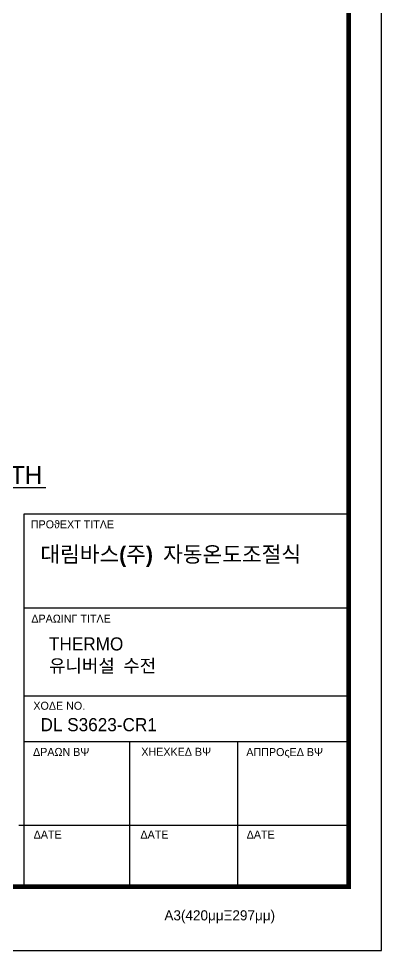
# Model space of a CAD drawing. Extents: x 1151 to 2280, y 0 to 827.
# Drawn here: x 2078 to 2280, y 0 to 518 of the extents above; entities that cross this region are included whole.
import ezdxf
from ezdxf import colors
from ezdxf.entities.mleader import LeaderData, LeaderLine
from ezdxf.math import Vec2, Vec3

# ---------------------------------------------------------------- set-up
doc = ezdxf.new("R2010")
doc.units = 0
doc.header["$LTSCALE"] = 10
doc.header["$MEASUREMENT"] = 0
doc.layers.get('0').update_dxf_attribs({"linetype": 'CONTINUOUS'})
doc.styles.get("Standard").update_dxf_attribs({"font": 'SYMBOL'})
doc.styles.add('단선완성형', font='')
doc.styles.get('단선완성형').set_extended_font_data('Gulim')

msp = doc.modelspace()

# ---------------------------------------------------------------- linework, layer by layer
at = {"color": 5, "ltscale": 40}
for p, q in [((2261.29, 242.36), (2080.95, 242.36)), ((2261.29, 190.24), (2080.95, 190.24)), ((2261.29, 190.24), (2080.95, 190.24)), ((2261.29, 141.2), (2080.95, 141.2)), ((2261.29, 141.2), (2080.95, 141.2)), ((2261.29, 115.91), (2080.95, 115.91)), ((2261.29, 115.91), (2080.95, 115.91)), ((2139.52, 115.91), (2139.52, 35.4)), ((2199.64, 115.91), (2199.64, 35.4)), ((2261.29, 69.4), (2078.1, 69.4)), ((2261.29, 69.4), (2082.35, 69.4)), ((2261.29, 35.4), (2106.73, 35.4))]:
    msp.add_line(p, q, dxfattribs=at)
at = {"color": 5, "ltscale": 0.5}
msp.add_line((2080.95, 242.36), (2080.95, 34.31), dxfattribs=at)
at = {"ltscale": 0.5}
msp.add_lwpolyline([(1151.14, 0), (2279.54, 0), (2279.54, 826.8), (1151.14, 826.8)], close=True, dxfattribs=at)
at = {"color": 5, "linetype": 'ByBlock', "lineweight": 200, "const_width": 2.6}
msp.add_lwpolyline([(1169.29, 35.4), (2261.29, 35.4), (2261.29, 807.6), (1169.29, 807.6)], close=True, dxfattribs=at)

# ---------------------------------------------------------------- texts
at = {"color": 5, "ltscale": 40}
for s, height, p in [('PROJECT TITLE', 4.453, (2084.76, 234.51)), ('DRAWING TITLE', 4.453, (2085.05, 182.11)), ('CODE NO.', 4.453, (2086.17, 133.71)), ('DRAWN BY', 4.453, (2085.99, 108.04)), ('CHECKED BY', 4.453, (2146.16, 108.12)), ('APPROVED BY', 4.453, (2204.51, 107.97)), ('DATE', 4.453, (2086.34, 62.14)), ('DATE', 4.453, (2145.68, 62.14)), ('DATE', 4.453, (2204.71, 62.14)), ('A3(420mmX297mm)', 5.6201, (2158.99, 16.66))]:
    msp.add_text(s, height=height, dxfattribs=at).set_placement(p)
at = {"attachment_point": 1, "style": '단선완성형'}
for s, insert, char_height, width in [('{\\fPretendard Variable SemiBold|b0|i0|c129|p2;\\C7;대림바스(주)\\fGulimChe|b0|i0|c129|p49;\\C256; }자동온도조절식', (2090.06, 224.46), 8.7291, 158.9502), ('{\\fGulimChe|b0|i0|c129|p49; }THERMO{\\fGulimChe|b0|i0|c129|p49;\\P 유니버설 수전}', (2090.14, 173.94), 7.2871, 122.6352), ('DL S3623-CR1', (2090.14, 129.06), 7.2871, 122.6352)]:
    msp.add_mtext(s, dxfattribs=dict(at, insert=insert, char_height=char_height, width=width))

# ---------------------------------------------------------------- leaders
at = {"ltscale": 0.5}
ml = msp.add_multileader_mtext('Standard', dxfattribs=at)
ml.set_content('G1/2-14TH', color=256)
ml.set_leader_properties(color=5)
ml.build(insert=Vec2(0, 0))
ml.multileader.update_dxf_attribs({"text_left_attachment_type": 6, "text_right_attachment_type": 6, "dogleg_length": 0.36, "arrow_head_size": 5})
ctx = ml.context
ctx.base_point, ctx.char_height, ctx.arrow_head_size, ctx.landing_gap_size, ctx.plane_origin = Vec3(2024.54, 257.2), 10, 5, 0.09, Vec3(2009, 228.19)
ctx.left_attachment, ctx.right_attachment = 6, 6
notes = []
notes.append((ctx, [(0, (1, 1, 0), (2024.18, 257.2), (1, 0), 0.36, [(0, [(2004.88, 209.63)], 0, [])])]))
ctx.mtext.insert, ctx.mtext.flow_direction = Vec3(2024.63, 269.2), 5
for ctx, leaders in notes:
    for number, flags, end, landing, length, lines in leaders:
        leader = LeaderData()
        leader.index, (leader.has_last_leader_line, leader.has_dogleg_vector, leader.attachment_direction) = number, flags
        leader.last_leader_point, leader.dogleg_vector, leader.dogleg_length = Vec3(end), Vec3(landing), length
        for number, points, colour, breaks in lines:
            line = LeaderLine()
            line.index, line.vertices, line.color, line.breaks = number, Vec3.list(points), colors.encode_raw_color(colour), breaks
            leader.lines.append(line)
        ctx.leaders.append(leader)

doc.saveas('drawing.dxf')
